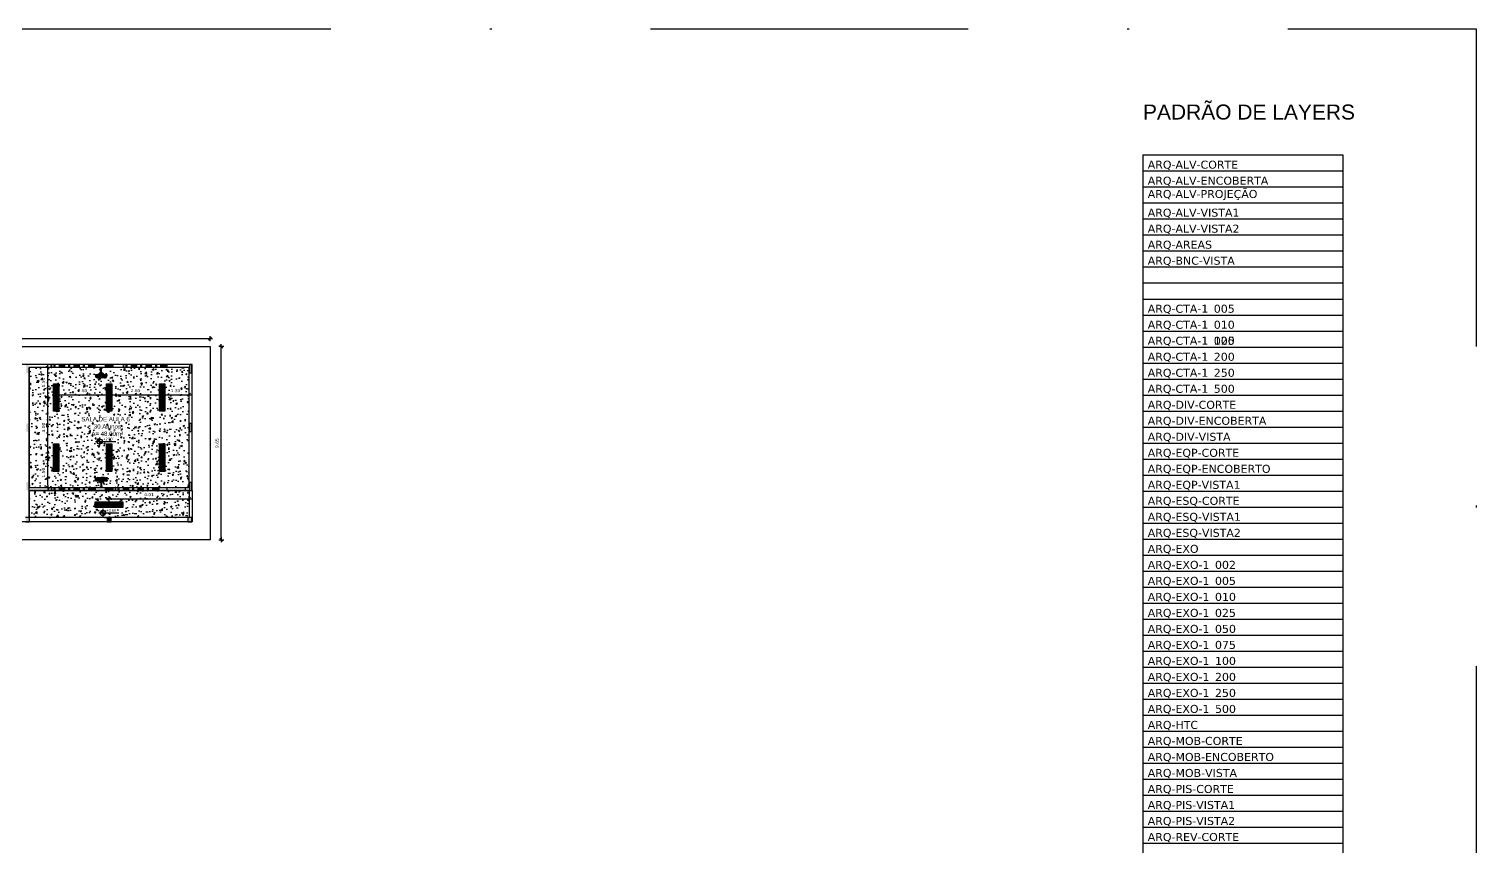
# Model space of a CAD drawing. Extents: x 38 to 175, y -50 to 32.
# Drawn here: x 102.6 to 174.9, y -8.9 to 31.9 of the extents above; entities that cross this region are included whole.
import ezdxf

# ---------------------------------------------------------------- set-up
doc = ezdxf.new("R2010")
doc.units = 0
doc.header["$LTSCALE"] = 0.025
doc.header["$MEASUREMENT"] = 0
for name, pattern in [('C5', [60, 50, -5, 0, -5]), ('CONTINU', [0]), ('DASHDOT', [25.4, 12.7, -6.35, 0, -6.35]), ('HIDDEN', [9.525, 6.35, -3.175])]:
    doc.linetypes.add(name, pattern=pattern)
doc.layers.get('0').update_dxf_attribs({"linetype": 'CONTINUOUS'})
doc.layers.get('DEFPOINTS').update_dxf_attribs({"linetype": 'CONTINUOUS'})
for name, color, linetype in [('A-COTAS', 1, 'CONTINUOUS'), ('A-FORRO', 3, 'CONTINUOUS'), ('A-PARED', 5, 'CONTINUOUS'), ('A-PAREDE', 5, 'CONTINUOUS'), ('A-PISOS-NIVEL', 1, 'CONTINUOUS'), ('A-PROJ ESQU', 1, 'DASHDOT'), ('ACES-I', 251, 'CONTINUOUS'), ('ARQ-ALV-CORTE', 5, 'CONTINUOUS'), ('ARQ-ALV-ENCOBERTA', 8, 'HIDDEN'), ('ARQ-ALV-PROJEÇÃO', 8, 'CONTINUOUS'), ('ARQ-ALV-VISTA1', 2, 'CONTINUOUS'), ('ARQ-ALV-VISTA2', 1, 'CONTINUOUS'), ('ARQ-AREAS', 7, 'CONTINUOUS'), ('ARQ-BNC-VISTA', 1, 'CONTINUOUS'), ('ARQ-CTA-1_005', 1, 'C5'), ('ARQ-CTA-1_010', 1, 'C5'), ('ARQ-CTA-1_025', 1, 'CONTINUOUS'), ('ARQ-CTA-1_100', 1, 'CONTINUOUS'), ('ARQ-CTA-1_200', 1, 'C5'), ('ARQ-CTA-1_250', 1, 'CONTINUOUS'), ('ARQ-CTA-1_500', 1, 'CONTINUOUS'), ('ARQ-DIV-CORTE', 2, 'CONTINUOUS'), ('ARQ-DIV-ENCOBERTA', 8, 'CONTINUOUS'), ('ARQ-DIV-VISTA', 1, 'CONTINUOUS'), ('ARQ-EQP-CORTE', 2, 'CONTINUOUS'), ('ARQ-EQP-ENCOBERTO', 8, 'CONTINUOUS'), ('ARQ-EQP-VISTA', 1, 'CONTINUOUS'), ('ARQ-ESQ-CORTE', 3, 'CONTINUOUS'), ('ARQ-ESQ-VISTA1', 2, 'CONTINUOUS'), ('ARQ-ESQ-VISTA2', 1, 'CONTINUOUS'), ('ARQ-EXO', 251, 'C5'), ('ARQ-EXO-1_002', 251, 'C5'), ('ARQ-EXO-1_005', 251, 'C5'), ('ARQ-EXO-1_010', 251, 'C5'), ('ARQ-EXO-1_025', 251, 'C5'), ('ARQ-EXO-1_050', 251, 'C5'), ('ARQ-EXO-1_100', 251, 'C5'), ('ARQ-EXO-1_200', 251, 'C5'), ('ARQ-EXO-1_250', 251, 'C5'), ('ARQ-EXO-1_500', 251, 'C5'), ('ARQ-HTC', 9, 'CONTINUOUS'), ('ARQ-MOB-CORTE', 2, 'CONTINUOUS'), ('ARQ-MOB-ENCOBERTO', 8, 'HIDDEN'), ('ARQ-MOB-VISTA', 1, 'CONTINU'), ('ARQ-PIS-CORTE', 2, 'CONTINUOUS'), ('ARQ-PIS-VISTA1', 1, 'CONTINUOUS'), ('ARQ-PIS-VISTA2', 2, 'CONTINUOUS'), ('ARQ-REV-CORTE', 2, 'CONTINUOUS'), ('ARQ-TXT', 2, 'CONTINUOUS'), ('ARQ-TXT-1_050', 2, 'CONTINUOUS'), ('BL-LUM-1', 1, 'CONTINUOUS'), ('BL-LUM-2', 2, 'CONTINUOUS'), ('BL-LUM-3', 3, 'CONTINUOUS'), ('EL-LUMINÁRIAS', 3, 'CONTINUOUS')]:
    doc.layers.add(name, color=color, linetype=linetype)
doc.styles.add('ESC-50-A20', font='arial.ttf', dxfattribs={"height": 0.1})
doc.styles.add('FNDE Texto Cota 0100', font='verdana.ttf', dxfattribs={"height": 0.16})
doc.dimstyles.new('FNDE 1-0100', dxfattribs={"dimscale": 2.5, "dimtxt": 0.16, "dimasz": 0.05, "dimexe": 0.15, "dimexo": 0.15, "dimgap": 0.05, "dimtad": 1, "dimzin": 4, "dimdsep": 46, "dimtxsty": 'FNDE Texto Cota 0100', "dimblk": 'tic', "dimcen": 0.15, "dimdle": 0.15, "dimse1": 1, "dimse2": 1, "dimclrd": 251, "dimclre": 251, "dimclrt": 256, "dimaunit": 1, "dimadec": 3, "dimazin": 0, "dimtfac": 1, "dimtix": 1, "dimtmove": 2, "dimatfit": 3, "dimldrblk": 'tic', "dimfxl": 0.15, "dimtvp": 1, "dimtolj": 1, "dimtzin": 0, "dimarcsym": 0})

# ---------------------------------------------------------------- blocks, each defined once
blk = doc.blocks.new('tic')
at = {"color": 251}
for p, q in [((-1, 0), (1, 0)), ((0, -1), (0, 1))]:
    blk.add_line(p, q, dxfattribs=at)
blk.add_line((-0.6, -0.6), (0.6, 0.6))
blk = doc.blocks.new('*D156')
at = {"layer": 'ARQ-CTA-1_100', "color": 251, "lineweight": -2, "transparency": 16777216}
blk.add_line((52.735, 16.465), (111.485, 16.465), dxfattribs=at)
at = {"layer": 'DEFPOINTS', "color": 0, "transparency": 16777216}
for p in [(52.61, 16.068), (111.61, 16.465), (111.61, 16.068)]:
    blk.add_point(p, dxfattribs=at)
at = {"layer": 'ARQ-CTA-1_100', "color": 251, "lineweight": -2, "transparency": 16777216, "xscale": 0.125, "yscale": 0.125, "zscale": 0.125, "rotation": 180}
blk.add_blockref('tic', (52.61, 16.465), dxfattribs=at)
at = {"layer": 'ARQ-CTA-1_100', "color": 251, "lineweight": -2, "transparency": 16777216, "xscale": 0.125, "yscale": 0.125, "zscale": 0.125}
blk.add_blockref('tic', (111.61, 16.465), dxfattribs=at)
at = {"layer": 'ARQ-CTA-1_100', "transparency": 16777216, "insert": (82.11, 16.673), "char_height": 0.16, "attachment_point": 5, "style": 'FNDE Texto Cota 0100'}
blk.add_mtext('\\A1;59.00', dxfattribs=at)
blk = doc.blocks.new('*D157')
at = {"layer": 'ARQ-CTA-1_100', "color": 251, "lineweight": -2, "transparency": 16777216}
blk.add_line((112.165, 6.543), (112.165, 15.943), dxfattribs=at)
at = {"layer": 'DEFPOINTS', "color": 0, "transparency": 16777216}
for p in [(111.61, 16.068), (112.165, 16.068), (111.61, 6.418)]:
    blk.add_point(p, dxfattribs=at)
at = {"layer": 'ARQ-CTA-1_100', "color": 251, "lineweight": -2, "transparency": 16777216, "xscale": 0.125, "yscale": 0.125, "zscale": 0.125}
for p, rotation in [((112.165, 16.068), 90), ((112.165, 6.418), 270)]:
    blk.add_blockref('tic', p, dxfattribs=dict(at, rotation=rotation))
at = {"layer": 'ARQ-CTA-1_100', "transparency": 16777216, "insert": (111.957, 11.243), "char_height": 0.16, "attachment_point": 5, "rotation": 90, "style": 'FNDE Texto Cota 0100'}
blk.add_mtext('\\A1;9.65', dxfattribs=at)
blk = doc.blocks.new('Lum-3320-sob')
at = {"layer": 'BL-LUM-1'}
for p, q in [((-0.657, 0.09), (-0.577, 0.09)), ((-0.657, 0.075), (-0.577, 0.075)), ((-0.657, 0.06), (-0.577, 0.06)), ((-0.657, 0.045), (-0.577, 0.045)), ((-0.657, 0.03), (-0.577, 0.03)), ((-0.657, 0.015), (-0.577, 0.015)), ((0.565, 0.062), (-0.565, 0.062)), ((0.565, 0.032), (-0.565, 0.032)), ((0.657, 0.09), (0.577, 0.09)), ((0.657, 0.075), (0.577, 0.075)), ((0.657, 0.06), (0.577, 0.06)), ((0.657, 0.045), (0.577, 0.045)), ((0.657, 0.03), (0.577, 0.03)), ((0.657, 0.015), (0.577, 0.015)), ((-0.657, 0), (-0.577, 0)), ((-0.657, -0.015), (-0.577, -0.015)), ((-0.657, -0.03), (-0.577, -0.03)), ((-0.657, -0.045), (-0.577, -0.045)), ((-0.657, -0.06), (-0.577, -0.06)), ((-0.657, -0.075), (-0.577, -0.075)), ((-0.657, -0.09), (-0.577, -0.09)), ((0.565, -0.032), (-0.565, -0.032)), ((0.565, -0.062), (-0.565, -0.062)), ((0.657, -0.03), (0.577, -0.03)), ((0.657, -0.045), (0.577, -0.045)), ((0.657, -0.06), (0.577, -0.06)), ((0.657, -0.075), (0.577, -0.075)), ((0.657, -0.09), (0.577, -0.09)), ((0.657, 0), (0.577, 0)), ((0.657, -0.015), (0.577, -0.015))]:
    blk.add_line(p, q, dxfattribs=at)
at = {"layer": 'BL-LUM-2'}
blk.add_line((0.565, 0), (-0.565, 0), dxfattribs=at)
for points in [[(0.67, 0.119), (0.67, -0.119), (-0.67, -0.119), (-0.67, 0.119)], [(0.565, 0.094), (0.565, -0.094), (-0.565, -0.094), (-0.565, 0.094)]]:
    blk.add_lwpolyline(points, close=True, dxfattribs=at)
at = {"layer": 'BL-LUM-3'}
blk.add_lwpolyline([(0.685, 0.134), (0.685, -0.134), (-0.685, -0.134), (-0.685, 0.134)], close=True, dxfattribs=at)
blk = doc.blocks.new('A$C4CB241E8')
at = {"layer": 'ACES-I'}
for p, q in [((0, 0.166), (0, 0.074)), ((0, 0.166), (0.137, 0.166)), ((0, 0.145), (0.137, 0.145)), ((0, 0.089), (0.055, 0.089)), ((0.008, 0.067), (0.046, 0.067)), ((0.046, 0.067), (0.137, 0.067)), ((0.055, 0.089), (0.137, 0.089)), ((0.102, 0.007), (0.083, 0.007)), ((0.102, 0), (0.083, 0)), ((0.102, 0.007), (0.174, 0.007)), ((0.102, 0), (0.283, 0)), ((0.137, 0.166), (0.142, 0.17)), ((0.137, 0.131), (0.137, 0.145)), ((0.137, 0.089), (0.137, 0.131)), ((0.142, 0.17), (0.198, 0.212)), ((0.144, 0.145), (0.424, 0.145)), ((0.144, 0.132), (0.144, 0.145)), ((0.144, 0.089), (0.144, 0.132)), ((0.144, 0.089), (0.424, 0.089)), ((0.144, 0.067), (0.279, 0.067)), ((0.198, 0.203), (0.148, 0.166)), ((0.148, 0.166), (0.42, 0.166)), ((0.198, 0.203), (0.198, 0.166)), ((0.198, 0.189), (0.368, 0.189)), ((0.198, 0.182), (0.273, 0.182)), ((0.203, 0.007), (0.279, 0.007)), ((0.215, 0.027), (0.258, 0.027)), ((0.224, 0.5), (0.344, 0.5)), ((0.224, 0.49), (0.224, 0.5)), ((0.226, 0.24), (0.339, 0.24)), ((0.234, 0.48), (0.334, 0.48)), ((0.234, 0.47), (0.234, 0.48)), ((0.244, 0.46), (0.324, 0.46)), ((0.268, 0.043), (0.268, 0.067)), ((0.269, 0.252), (0.269, 0.46)), ((0.276, 0.118), (0.276, 0.099)), ((0.277, 0.257), (0.277, 0.253)), ((0.277, 0.253), (0.281, 0.243)), ((0.287, 0.258), (0.279, 0.258)), ((0.279, 0.067), (0.279, 0.009)), ((0.279, 0.067), (0.286, 0.067)), ((0.279, 0.009), (0.279, 0.007)), ((0.283, 0.089), (0.283, 0.067)), ((0.463, 0), (0.283, 0)), ((0.288, 0.253), (0.284, 0.243)), ((0.286, 0.067), (0.286, 0.009)), ((0.286, 0.067), (0.422, 0.067)), ((0.286, 0.009), (0.286, 0.007)), ((0.286, 0.007), (0.362, 0.007)), ((0.288, 0.253), (0.288, 0.257)), ((0.29, 0.118), (0.29, 0.099)), ((0.293, 0.182), (0.368, 0.182)), ((0.299, 0.252), (0.299, 0.46)), ((0.307, 0.027), (0.373, 0.027)), ((0.334, 0.47), (0.334, 0.48)), ((0.344, 0.49), (0.344, 0.5)), ((0.424, 0.172), (0.368, 0.213)), ((0.368, 0.205), (0.368, 0.166)), ((0.368, 0.205), (0.42, 0.166)), ((0.463, 0.007), (0.392, 0.007)), ((0.431, 0.166), (0.424, 0.172)), ((0.424, 0.145), (0.424, 0.089)), ((0.429, 0.067), (0.526, 0.067)), ((0.431, 0.166), (0.565, 0.166)), ((0.431, 0.145), (0.565, 0.145)), ((0.431, 0.13), (0.431, 0.145)), ((0.431, 0.089), (0.431, 0.13)), ((0.431, 0.089), (0.519, 0.089)), ((0.463, 0.007), (0.482, 0.007)), ((0.463, 0), (0.482, 0)), ((0.519, 0.089), (0.565, 0.089)), ((0.526, 0.067), (0.557, 0.067)), ((0.565, 0.166), (0.565, 0.074))]:
    blk.add_line(p, q, dxfattribs=at)
for points in [[(0.246, 0.099), (0.246, 0.089)], [(0.323, 0.089), (0.323, 0.099), (0.246, 0.099)], [(0.246, 0.08), (0.246, 0.08)]]:
    blk.add_lwpolyline(points, dxfattribs=at)
blk.add_lwpolyline([(0.273, 0.184), (0.273, 0.175), (0.293, 0.175), (0.293, 0.184)], close=True, dxfattribs=at)
for centre, radius, start, end in [((0.083, 0.084), 0.0836, 187.02412, 270.14025), ((0.083, 0.084), 0.0766, 192.46171, 270.14025), ((0.158, 0.164), 0.148, 220.88472, 270.73174), ((0.161, -0.014), 0.147, 99.44742, 135.89868), ((0.204, 0.067), 0.0671, 179.71659, 229.3446), ((0.161, -0.014), 0.147, 87.35508, 96.66887), ((0.204, 0.067), 0.06, 179.6832, 237.01378), ((0.204, 0.067), 0.0671, 229.3446, 243.45751), ((0.168, 0.133), 0, 90, 303.57392), ((0.165, 0.08), 0.0536, 23.55921, 86.61296), ((0.158, 0.164), 0.148, 274.99968, 292.34127), ((0.204, 0.067), 0.06, 237.01378, 269.65165), ((0.226, 0.212), 0.0283, 90, 180), ((0.226, 0.147), 0.0283, 182.97293, 248.62487), ((0.214, 0.101), 2.511308197128957e-15, 227.11842, 0), ((0.276, 0.127), 0.0676, 202.59925, 214.7226), ((0.158, 0.164), 0.148, 292.34127, 305.83049), ((0.283, 0.252), 0.148, 243.14166, 267.26204), ((0.283, 1.064), 0.946, 265.94639, 274.05361), ((0.283, 0.105), 0.148, 92.05933, 114.71907), ((0.234, 0.49), 0.01, 180, 270), ((0.244, 0.47), 0.01, 180, 270), ((0.345, 0.107), 0.118, 199.85984, 236.35152), ((0.242, 0.245), 0.00548, 36.90608, 175.17714), ((0.44, -0.107), 0.228, 134.83756, 138.99117), ((0.279, 0.257), 0.00141, 90, 180), ((0.283, 0.251), 0.00548, 13.98386, 166.01614), ((0.283, 0.244), 0.00141, 202.31344, 337.68656), ((0.44, -0.107), 0.228, 130.12684, 132.38716), ((0.221, 0.107), 0.118, 303.64848, 317.16162), ((0.287, 0.257), 0.00141, 0, 90), ((0.283, 0.105), 0.148, 65.28093, 87.94067), ((0.283, 0.252), 0.148, 272.73796, 296.85834), ((0.221, 0.107), 0.118, 317.16162, 340.14016), ((0.323, 0.245), 0.00548, 4.82286, 143.09392), ((0.415, -0.018), 0.148, 92.26852, 128.56782), ((0.324, 0.47), 0.01, 270, 0), ((0.334, 0.49), 0.01, 270, 0), ((0.339, 0.212), 0.0283, 3.73195, 90), ((0.297, 0.02), 0.0676, 22.59925, 43.7437), ((0.339, 0.147), 0.0283, 291.37513, 357.02707), ((0.409, 0.067), 0.0536, 203.55921, 228.09902), ((0.362, 0.067), 0.06, 270.34835, 301.63581), ((0.409, 0.067), 0.0536, 228.09902, 252.8541), ((0.362, 0.067), 0.0671, 296.54249, 307.53089), ((0.362, 0.067), 0.06, 301.63581, 0.3168), ((0.413, 0.161), 0.147, 266.08893, 320.64579), ((0.362, 0.067), 0.0671, 307.53089, 0.28341), ((0.415, -0.018), 0.148, 86.60099, 92.26852), ((0.415, -0.018), 0.148, 45.71775, 83.83696), ((0.482, 0.084), 0.0836, 269.85975, 352.97588), ((0.482, 0.084), 0.0766, 269.85975, 347.53829)]:
    blk.add_arc(centre, radius, start, end, dxfattribs=at)
blk = doc.blocks.new('*D167')
at = {"layer": 'ARQ-CTA-1_100', "color": 251, "lineweight": -2, "transparency": 16777216}
blk.add_line((104.035, 13.662), (106.435, 13.662), dxfattribs=at)
at = {"layer": 'DEFPOINTS', "color": 0, "transparency": 16777216}
for p in [(103.91, 14.218), (106.56, 14.218), (106.56, 13.662)]:
    blk.add_point(p, dxfattribs=at)
at = {"layer": 'ARQ-CTA-1_100', "color": 251, "lineweight": -2, "transparency": 16777216, "xscale": 0.125, "yscale": 0.125, "zscale": 0.125, "rotation": 180}
blk.add_blockref('tic', (103.91, 13.662), dxfattribs=at)
at = {"layer": 'ARQ-CTA-1_100', "color": 251, "lineweight": -2, "transparency": 16777216, "xscale": 0.125, "yscale": 0.125, "zscale": 0.125}
blk.add_blockref('tic', (106.56, 13.662), dxfattribs=at)
at = {"layer": 'ARQ-CTA-1_100', "transparency": 16777216, "insert": (105.235, 13.87), "char_height": 0.16, "attachment_point": 5, "style": 'FNDE Texto Cota 0100'}
blk.add_mtext('\\A1;2.65', dxfattribs=at)
blk = doc.blocks.new('*D168')
at = {"layer": 'ARQ-CTA-1_100', "color": 251, "lineweight": -2, "transparency": 16777216}
blk.add_line((106.685, 13.662), (109.085, 13.662), dxfattribs=at)
at = {"layer": 'DEFPOINTS', "color": 0, "transparency": 16777216}
for p in [(106.56, 14.218), (109.21, 14.218), (109.21, 13.662)]:
    blk.add_point(p, dxfattribs=at)
at = {"layer": 'ARQ-CTA-1_100', "color": 251, "lineweight": -2, "transparency": 16777216, "xscale": 0.125, "yscale": 0.125, "zscale": 0.125, "rotation": 180}
blk.add_blockref('tic', (106.56, 13.662), dxfattribs=at)
at = {"layer": 'ARQ-CTA-1_100', "color": 251, "lineweight": -2, "transparency": 16777216, "xscale": 0.125, "yscale": 0.125, "zscale": 0.125}
blk.add_blockref('tic', (109.21, 13.662), dxfattribs=at)
at = {"layer": 'ARQ-CTA-1_100', "transparency": 16777216, "insert": (107.885, 13.87), "char_height": 0.16, "attachment_point": 5, "style": 'FNDE Texto Cota 0100'}
blk.add_mtext('\\A1;2.65', dxfattribs=at)
blk = doc.blocks.new('*D169')
at = {"layer": 'ARQ-CTA-1_100', "color": 251, "lineweight": -2, "transparency": 16777216}
blk.add_line((109.335, 13.662), (110.435, 13.662), dxfattribs=at)
at = {"layer": 'DEFPOINTS', "color": 0, "transparency": 16777216}
for p in [(110.56, 15.018), (109.21, 14.218), (110.56, 13.662)]:
    blk.add_point(p, dxfattribs=at)
at = {"layer": 'ARQ-CTA-1_100', "color": 251, "lineweight": -2, "transparency": 16777216, "xscale": 0.125, "yscale": 0.125, "zscale": 0.125, "rotation": 180}
blk.add_blockref('tic', (109.21, 13.662), dxfattribs=at)
at = {"layer": 'ARQ-CTA-1_100', "color": 251, "lineweight": -2, "transparency": 16777216, "xscale": 0.125, "yscale": 0.125, "zscale": 0.125}
blk.add_blockref('tic', (110.56, 13.662), dxfattribs=at)
at = {"layer": 'ARQ-CTA-1_100', "transparency": 16777216, "insert": (109.885, 13.87), "char_height": 0.16, "attachment_point": 5, "style": 'FNDE Texto Cota 0100'}
blk.add_mtext('\\A1;1.35', dxfattribs=at)
blk = doc.blocks.new('*D170')
at = {"layer": 'ARQ-CTA-1_100', "color": 251, "lineweight": -2, "transparency": 16777216}
blk.add_line((103.49, 9.143), (103.49, 10.393), dxfattribs=at)
at = {"layer": 'DEFPOINTS', "color": 0, "transparency": 16777216}
for p in [(103.49, 10.518), (103.776, 10.518), (102.56, 9.018)]:
    blk.add_point(p, dxfattribs=at)
at = {"layer": 'ARQ-CTA-1_100', "color": 251, "lineweight": -2, "transparency": 16777216, "xscale": 0.125, "yscale": 0.125, "zscale": 0.125}
for p, rotation in [((103.49, 10.518), 90), ((103.49, 9.018), 270)]:
    blk.add_blockref('tic', p, dxfattribs=dict(at, rotation=rotation))
at = {"layer": 'ARQ-CTA-1_100', "transparency": 16777216, "insert": (103.282, 9.768), "char_height": 0.16, "attachment_point": 5, "rotation": 90, "style": 'FNDE Texto Cota 0100'}
blk.add_mtext('\\A1;1.50', dxfattribs=at)
blk = doc.blocks.new('*D171')
at = {"layer": 'ARQ-CTA-1_100', "color": 251, "lineweight": -2, "transparency": 16777216}
blk.add_line((103.49, 10.643), (103.49, 13.393), dxfattribs=at)
at = {"layer": 'DEFPOINTS', "color": 0, "transparency": 16777216}
for p in [(103.49, 13.518), (103.776, 13.518), (103.776, 10.518)]:
    blk.add_point(p, dxfattribs=at)
at = {"layer": 'ARQ-CTA-1_100', "color": 251, "lineweight": -2, "transparency": 16777216, "xscale": 0.125, "yscale": 0.125, "zscale": 0.125}
for p, rotation in [((103.49, 13.518), 90), ((103.49, 10.518), 270)]:
    blk.add_blockref('tic', p, dxfattribs=dict(at, rotation=rotation))
at = {"layer": 'ARQ-CTA-1_100', "transparency": 16777216, "insert": (103.282, 12.018), "char_height": 0.16, "attachment_point": 5, "rotation": 90, "style": 'FNDE Texto Cota 0100'}
blk.add_mtext('\\A1;3.00', dxfattribs=at)
blk = doc.blocks.new('*D172')
at = {"layer": 'ARQ-CTA-1_100', "color": 251, "lineweight": -2, "transparency": 16777216}
blk.add_line((103.49, 13.643), (103.49, 14.893), dxfattribs=at)
at = {"layer": 'DEFPOINTS', "color": 0, "transparency": 16777216}
for p in [(103.49, 15.018), (103.776, 15.018), (103.776, 13.518)]:
    blk.add_point(p, dxfattribs=at)
at = {"layer": 'ARQ-CTA-1_100', "color": 251, "lineweight": -2, "transparency": 16777216, "xscale": 0.125, "yscale": 0.125, "zscale": 0.125}
for p, rotation in [((103.49, 15.018), 90), ((103.49, 13.518), 270)]:
    blk.add_blockref('tic', p, dxfattribs=dict(at, rotation=rotation))
at = {"layer": 'ARQ-CTA-1_100', "transparency": 16777216, "insert": (103.282, 14.268), "char_height": 0.16, "attachment_point": 5, "rotation": 90, "style": 'FNDE Texto Cota 0100'}
blk.add_mtext('\\A1;1.50', dxfattribs=at)
blk = doc.blocks.new('*D173')
at = {"layer": 'ARQ-CTA-1_100', "color": 251, "lineweight": -2, "transparency": 16777216}
blk.add_line((106.678, 8.464), (110.435, 8.464), dxfattribs=at)
at = {"layer": 'DEFPOINTS', "color": 0, "transparency": 16777216}
for p in [(106.553, 8.302), (110.56, 8.464), (110.56, 8.302)]:
    blk.add_point(p, dxfattribs=at)
at = {"layer": 'ARQ-CTA-1_100', "color": 251, "lineweight": -2, "transparency": 16777216, "xscale": 0.125, "yscale": 0.125, "zscale": 0.125, "rotation": 180}
blk.add_blockref('tic', (106.553, 8.464), dxfattribs=at)
at = {"layer": 'ARQ-CTA-1_100', "color": 251, "lineweight": -2, "transparency": 16777216, "xscale": 0.125, "yscale": 0.125, "zscale": 0.125}
blk.add_blockref('tic', (110.56, 8.464), dxfattribs=at)
at = {"layer": 'ARQ-CTA-1_100', "transparency": 16777216, "insert": (108.557, 8.672), "char_height": 0.16, "attachment_point": 5, "style": 'FNDE Texto Cota 0100'}
blk.add_mtext('\\A1;4.01', dxfattribs=at)

msp = doc.modelspace()

# ---------------------------------------------------------------- hatches: boundary and pattern name
at = {"layer": 'A-COTAS'}
h = msp.add_hatch(color=253, dxfattribs=at)
h.dxf.hatch_style = 1
h.paths.add_polyline_path([(102.545, 15.153), (102.425, 15.153), (102.425, 14.753), (102.545, 14.753)])
h.paths.add_polyline_path([(102.545, 12.218), (102.425, 12.218), (102.425, 11.818), (102.545, 11.818)])
h.paths.add_polyline_path([(102.545, 9.283), (102.425, 9.283), (102.425, 8.883), (102.545, 8.883)])
h.paths.add_polyline_path([(102.585, 7.518), (102.385, 7.518), (102.385, 7.318), (102.585, 7.318)])
h = msp.add_hatch(color=253, dxfattribs=at)
h.dxf.hatch_style = 1
h.paths.add_polyline_path([(106.355, 15.153), (106.355, 15.033), (106.755, 15.033), (106.755, 15.153)])
h = msp.add_hatch(color=253, dxfattribs=at)
h.dxf.hatch_style = 1
h.paths.add_polyline_path([(110.695, 15.153), (110.575, 15.153), (110.575, 14.753), (110.695, 14.753)])
h.paths.add_polyline_path([(110.695, 12.218), (110.575, 12.218), (110.575, 11.818), (110.695, 11.818)])
h.paths.add_polyline_path([(110.695, 9.283), (110.575, 9.283), (110.575, 8.883), (110.695, 8.883)])
h.paths.add_polyline_path([(110.695, 7.518), (110.495, 7.518), (110.495, 7.318), (110.695, 7.318)])
h = msp.add_hatch(color=253, dxfattribs=at)
h.dxf.hatch_style = 1
h.paths.add_polyline_path([(106.355, 9.003), (106.355, 8.883), (106.755, 8.883), (106.755, 9.003)])
h = msp.add_hatch(color=253, dxfattribs=at)
h.dxf.hatch_style = 1
h.paths.add_polyline_path([(106.658, 7.518), (106.458, 7.518), (106.458, 7.318), (106.658, 7.318)])
at = {"layer": 'ARQ-ALV-PROJEÇÃO', "linetype": 'Continuous'}
h = msp.add_hatch(color=251, dxfattribs=at)
h.paths.add_polyline_path([(106.083, 11.325), (106.083, 11.459, 0.414214), (105.949, 11.325)])
h.paths.add_polyline_path([(106.083, 11.325), (106.083, 11.19, 0.414214), (106.218, 11.325)])
h = msp.add_hatch(color=251, dxfattribs=at)
h.paths.add_polyline_path([(106.247, 7.754), (106.247, 7.888, 0.414214), (106.113, 7.754)])
h.paths.add_polyline_path([(106.247, 7.754), (106.247, 7.62, 0.414214), (106.381, 7.754)])
at = {"layer": 'ARQ-HTC'}
h = msp.add_hatch(dxfattribs=at)
h.set_pattern_fill('AR-CONC', color=256, scale=0.1, style=2)
h.set_pattern_definition([(50, (0, 0), (0.7172602, -0.062752), [0.075, -0.825]), (355, (0, 0), (-0.1387513, 0.752192), [0.06, -0.66]), (100.45144, (0.0598, -0.0052), (0.578509, 0.68944), [0.06374, -0.701142]), (46.1842, (0, 0.2), (1.067241, -0.165519), [0.1125, -1.2375]), (96.6356, (0.0889, 0.1862), (0.934662, 0.974119), [0.09561, -1.051714]), (351.1842, (0, 0.2), (0.934662, 0.974119), [0.09, -0.99]), (21, (0.1, 0.15), (0.596907, -0.402619), [0.075, -0.825]), (326, (0.1, 0.15), (0.2433153, 0.72515), [0.06, -0.66]), (71.45144, (0.14974, 0.11645), (0.8402224, 0.322531), [0.06374, -0.701142]), (37.5, (0, 0), (0.01215986, 0.33289385), [0, -0.652, 0, -0.67, 0, -0.6625]), (7.5, (0, 0), (0.2630695, 0.3944117), [0, -0.382, 0, -0.637, 0, -0.2525]), (327.5, (-0.223, 0), (0.53382244, -0.0225549), [0, -0.25, 0, -0.78, 0, -1.035]), (317.5, (-0.323, 0), (0.5831862, 0.100105), [0, -0.325, 0, -0.518, 0, -0.735])])
h.paths.add_polyline_path([(102.56, 9.018), (110.56, 9.018), (110.56, 15.018), (102.56, 15.018)])
h.paths.add_polyline_path([(102.56, 7.518), (110.56, 7.518), (110.56, 8.868), (102.56, 8.868)])

# ---------------------------------------------------------------- linework, layer by layer
at = {"color": 251}
for p, q in [((158.223, 25.646), (168.223, 25.646)), ((158.223, 25.646), (158.223, -46.354)), ((168.223, 25.646), (168.223, -46.387)), ((158.223, 24.846), (168.223, 24.846)), ((158.223, 24.046), (168.223, 24.046)), ((158.223, 23.246), (168.223, 23.246)), ((158.223, 22.446), (168.223, 22.446)), ((158.223, 21.646), (168.223, 21.646)), ((158.223, 20.846), (168.223, 20.846)), ((158.223, 20.046), (168.223, 20.046)), ((158.223, 19.246), (168.223, 19.246)), ((158.223, 18.446), (168.223, 18.446)), ((158.223, 17.646), (168.223, 17.646)), ((158.223, 16.846), (168.223, 16.846)), ((158.223, 16.046), (168.223, 16.046)), ((158.223, 15.246), (168.223, 15.246)), ((158.223, 14.446), (168.223, 14.446)), ((158.223, 13.646), (168.223, 13.646)), ((158.223, 12.846), (168.223, 12.846)), ((158.223, 12.046), (168.223, 12.046)), ((158.223, 11.246), (168.223, 11.246)), ((158.223, 10.446), (168.223, 10.446)), ((158.223, 9.646), (168.223, 9.646)), ((158.223, 8.846), (168.223, 8.846)), ((158.223, 8.046), (168.223, 8.046)), ((158.223, 7.246), (168.223, 7.246)), ((158.223, 6.446), (168.223, 6.446)), ((158.223, 5.646), (168.223, 5.646)), ((158.223, 4.846), (168.223, 4.846)), ((158.223, 4.046), (168.223, 4.046)), ((158.223, 3.246), (168.223, 3.246)), ((158.223, 2.446), (168.223, 2.446)), ((158.223, 1.646), (168.223, 1.646)), ((158.223, 0.846), (168.223, 0.846)), ((158.223, 0.046), (168.223, 0.046)), ((158.223, -0.754), (168.223, -0.754)), ((158.223, -1.554), (168.223, -1.554)), ((158.223, -2.354), (168.223, -2.354)), ((158.223, -3.154), (168.223, -3.154)), ((158.223, -3.954), (168.223, -3.954)), ((158.223, -4.754), (168.223, -4.754)), ((158.223, -5.554), (168.223, -5.554)), ((158.223, -6.354), (168.223, -6.354)), ((158.223, -7.154), (168.223, -7.154)), ((158.223, -7.954), (168.223, -7.954)), ((158.223, -8.754), (168.223, -8.754))]:
    msp.add_line(p, q, dxfattribs=at)
at = {"linetype": 'DASHDOT', "ltscale": 50}
msp.add_lwpolyline([(38.075, 31.942), (174.884, 31.942), (174.884, -49.727), (38.075, -49.727)], close=True, dxfattribs=at)
at = {"layer": 'A-FORRO'}
for p, q in [((102.56, 8.868), (102.56, 15.018)), ((102.56, 9.018), (102.56, 15.018)), ((110.56, 15.018), (102.56, 15.018)), ((110.56, 9.018), (110.56, 15.018)), ((110.56, 9.018), (110.56, 15.018)), ((110.71, 8.868), (110.71, 15.168)), ((102.56, 9.018), (110.56, 9.018)), ((102.56, 8.868), (102.56, 7.518)), ((102.56, 7.518), (102.56, 8.868)), ((110.56, 8.868), (102.56, 8.868)), ((110.56, 8.868), (110.56, 7.518)), ((110.71, 8.868), (110.71, 7.318)), ((110.71, 7.318), (86.11, 7.318))]:
    msp.add_line(p, q, dxfattribs=at)
msp.add_lwpolyline([(110.71, 15.168), (86.11, 15.168)], dxfattribs=at)
for points in [[(102.56, 9.018), (110.56, 9.018), (110.56, 15.018), (102.56, 15.018)], [(110.56, 7.518), (102.56, 7.518), (102.56, 8.868), (110.56, 8.868)]]:
    msp.add_lwpolyline(points, close=True, dxfattribs=at)
at = {"layer": 'A-PARED'}
for p, q in [((110.695, 15.153), (110.575, 15.153)), ((110.575, 15.153), (110.575, 14.753)), ((110.575, 14.753), (110.695, 14.753)), ((110.695, 14.753), (110.695, 15.153)), ((110.695, 12.218), (110.575, 12.218)), ((110.575, 12.218), (110.575, 11.818)), ((110.575, 11.818), (110.695, 11.818)), ((110.695, 11.818), (110.695, 12.218)), ((110.695, 9.283), (110.575, 9.283)), ((110.575, 9.283), (110.575, 8.883)), ((110.575, 8.883), (110.695, 8.883)), ((110.695, 8.883), (110.695, 9.283)), ((102.585, 7.518), (102.385, 7.518)), ((102.385, 7.318), (102.585, 7.318)), ((102.585, 7.318), (102.585, 7.518)), ((110.695, 7.518), (110.495, 7.518)), ((110.495, 7.518), (110.495, 7.318)), ((110.495, 7.318), (110.695, 7.318)), ((110.695, 7.318), (110.695, 7.518))]:
    msp.add_line(p, q, dxfattribs=at)
for points in [[(106.355, 15.153), (106.355, 15.033), (106.755, 15.033), (106.755, 15.153)], [(106.355, 9.003), (106.355, 8.883), (106.755, 8.883), (106.755, 9.003)]]:
    msp.add_lwpolyline(points, close=True, dxfattribs=at)
at = {"layer": 'A-PAREDE'}
for p, q in [((103.66, 15.018), (103.66, 15.168)), ((109.46, 15.018), (109.46, 15.168)), ((103.66, 9.018), (103.66, 8.868)), ((105.86, 9.018), (105.86, 8.868)), ((106.86, 9.018), (106.86, 8.868))]:
    msp.add_line(p, q, dxfattribs=at)
msp.add_lwpolyline([(106.658, 7.518), (106.458, 7.518), (106.458, 7.318), (106.658, 7.318)], close=True, dxfattribs=at)
at = {"layer": 'A-PISOS-NIVEL', "color": 2}
msp.add_lwpolyline([(52.61, 16.068), (111.61, 16.068), (111.61, 6.418), (52.61, 6.418)], close=True, dxfattribs=at)
at = {"layer": 'A-PROJ ESQU'}
for p, q in [((105.83, 15.103), (103.69, 15.103)), ((105.83, 15.083), (103.69, 15.083)), ((109.43, 15.103), (107.29, 15.103)), ((109.43, 15.083), (107.29, 15.083)), ((105.83, 8.953), (103.69, 8.953)), ((105.83, 8.933), (103.69, 8.933)), ((109.03, 8.953), (106.89, 8.953)), ((109.03, 8.933), (106.89, 8.933)), ((109.46, 8.868), (109.46, 9.018)), ((110.36, 9.018), (110.36, 8.868))]:
    msp.add_line(p, q, dxfattribs=at)
for points in [[(103.69, 15.168), (103.66, 15.168), (103.66, 15.018), (103.69, 15.018)], [(105.86, 15.168), (105.83, 15.168), (105.83, 15.018), (105.86, 15.018)], [(107.29, 15.168), (107.26, 15.168), (107.26, 15.018), (107.29, 15.018)], [(109.46, 15.168), (109.43, 15.168), (109.43, 15.018), (109.46, 15.018)], [(103.69, 9.018), (103.66, 9.018), (103.66, 8.868), (103.69, 8.868)], [(105.86, 9.018), (105.83, 9.018), (105.83, 8.868), (105.86, 8.868)], [(106.89, 9.018), (106.86, 9.018), (106.86, 8.868), (106.89, 8.868)], [(109.06, 9.018), (109.03, 9.018), (109.03, 8.868), (109.06, 8.868)]]:
    msp.add_lwpolyline(points, close=True, dxfattribs=at)
at = {"layer": 'ARQ-ALV-PROJEÇÃO', "color": 251, "linetype": 'Continuous'}
for p, q in [((105.882, 11.325), (106.218, 11.325)), ((106.083, 11.526), (106.083, 11.123)), ((106.218, 11.325), (106.89, 11.325)), ((106.045, 7.754), (106.381, 7.754)), ((106.247, 7.956), (106.247, 7.552)), ((106.381, 7.754), (107.053, 7.754))]:
    msp.add_line(p, q, dxfattribs=at)
for centre in [(106.083, 11.325), (106.247, 7.754)]:
    msp.add_circle(centre, 0.134, dxfattribs=at)

# ---------------------------------------------------------------- block references
at = {"layer": 'A-COTAS', "linetype": 'Continuous'}
msp.add_blockref('A$C4CB241E8', (105.873, 14.514), dxfattribs=at)
at = {"layer": 'A-COTAS', "linetype": 'Continuous', "xscale": -1, "rotation": 180}
msp.add_blockref('A$C4CB241E8', (105.873, 9.523), dxfattribs=at)
at = {"layer": 'EL-LUMINÁRIAS', "rotation": 90}
for p in [(103.91, 13.518), (106.56, 13.518), (109.21, 13.518), (103.91, 10.518), (106.56, 10.518), (109.21, 10.518)]:
    msp.add_blockref('Lum-3320-sob', p, dxfattribs=at)
at = {"layer": 'EL-LUMINÁRIAS'}
msp.add_blockref('Lum-3320-sob', (106.553, 8.168), dxfattribs=at)

# ---------------------------------------------------------------- texts
at = {"layer": 'ARQ-ALV-CORTE', "insert": (158.473, 25.36), "char_height": 0.4, "attachment_point": 1}
msp.add_mtext_dynamic_manual_height_columns('{\\fVerdana|b0|i0|c0|p34;ARQ-ALV-CORTE}', width=14.41568, gutter_width=12.5, heights=[0], dxfattribs=at)
at = {"layer": 'ARQ-ALV-ENCOBERTA', "insert": (158.473, 24.56), "char_height": 0.4, "attachment_point": 1}
msp.add_mtext_dynamic_manual_height_columns('{\\fVerdana|b0|i0|c0|p34;ARQ-ALV-ENCOBERTA}', width=14.41568, gutter_width=12.5, heights=[0], dxfattribs=at)
at = {"layer": 'ARQ-ALV-PROJEÇÃO', "insert": (158.473, 23.895), "char_height": 0.4, "attachment_point": 1}
msp.add_mtext_dynamic_manual_height_columns('{\\fVerdana|b0|i0|c0|p34;ARQ-ALV-PROJEÇÃO}', width=14.41568, gutter_width=12.5, heights=[0], dxfattribs=at)
at = {"layer": 'ARQ-ALV-PROJEÇÃO', "color": 251, "linetype": 'Continuous', "style": 'ESC-50-A20'}
for p in [(106.28, 11.384), (106.443, 7.814)]:
    msp.add_attdef('+2.80', p, 'NA', height=0.128, dxfattribs=at)
at = {"layer": 'ARQ-ALV-VISTA1', "insert": (158.473, 22.96), "char_height": 0.4, "attachment_point": 1}
msp.add_mtext_dynamic_manual_height_columns('{\\fVerdana|b0|i0|c0|p34;ARQ-ALV-VISTA1}', width=14.41568, gutter_width=12.5, heights=[0], dxfattribs=at)
at = {"layer": 'ARQ-ALV-VISTA2', "insert": (158.473, 22.16), "char_height": 0.4, "attachment_point": 1}
msp.add_mtext_dynamic_manual_height_columns('{\\fVerdana|b0|i0|c0|p34;ARQ-ALV-VISTA2}', width=14.41568, gutter_width=12.5, heights=[0], dxfattribs=at)
at = {"layer": 'ARQ-AREAS', "insert": (158.473, 21.36), "char_height": 0.4, "attachment_point": 1}
msp.add_mtext_dynamic_manual_height_columns('{\\fVerdana|b0|i0|c0|p34;ARQ-AREAS}', width=14.41568, gutter_width=12.5, heights=[0], dxfattribs=at)
at = {"layer": 'ARQ-BNC-VISTA', "insert": (158.473, 20.56), "char_height": 0.4, "attachment_point": 1}
msp.add_mtext_dynamic_manual_height_columns('{\\fVerdana|b0|i0|c0|p34;ARQ-BNC-VISTA}', width=14.41568, gutter_width=12.5, heights=[0], dxfattribs=at)
at = {"layer": 'ARQ-CTA-1_005', "insert": (158.473, 18.16), "char_height": 0.4, "attachment_point": 1}
msp.add_mtext_dynamic_manual_height_columns('{\\fVerdana|b0|i0|c0|p34;ARQ-CTA-1_005}', width=14.41568, gutter_width=12.5, heights=[0], dxfattribs=at)
at = {"layer": 'ARQ-CTA-1_010', "insert": (158.473, 17.36), "char_height": 0.4, "attachment_point": 1}
msp.add_mtext_dynamic_manual_height_columns('{\\fVerdana|b0|i0|c0|p34;ARQ-CTA-1_010}', width=14.41568, gutter_width=12.5, heights=[0], dxfattribs=at)
at = {"layer": 'ARQ-CTA-1_025', "insert": (158.473, 16.56), "char_height": 0.4, "attachment_point": 1}
msp.add_mtext_dynamic_manual_height_columns('{\\fVerdana|b0|i0|c0|p34;ARQ-CTA-1_025}', width=14.41568, gutter_width=12.5, heights=[0], dxfattribs=at)
at = {"layer": 'ARQ-CTA-1_100', "insert": (158.473, 16.56), "char_height": 0.4, "attachment_point": 1}
msp.add_mtext_dynamic_manual_height_columns('{\\fVerdana|b0|i0|c0|p34;ARQ-CTA-1_100}', width=14.41568, gutter_width=12.5, heights=[0], dxfattribs=at)
at = {"layer": 'ARQ-CTA-1_200', "insert": (158.473, 15.76), "char_height": 0.4, "attachment_point": 1}
msp.add_mtext_dynamic_manual_height_columns('{\\fVerdana|b0|i0|c0|p34;ARQ-CTA-1_200}', width=14.41568, gutter_width=12.5, heights=[0], dxfattribs=at)
at = {"layer": 'ARQ-CTA-1_250', "insert": (158.473, 14.96), "char_height": 0.4, "attachment_point": 1}
msp.add_mtext_dynamic_manual_height_columns('{\\fVerdana|b0|i0|c0|p34;ARQ-CTA-1_250}', width=14.41568, gutter_width=12.5, heights=[0], dxfattribs=at)
at = {"layer": 'ARQ-CTA-1_500', "insert": (158.473, 14.16), "char_height": 0.4, "attachment_point": 1}
msp.add_mtext_dynamic_manual_height_columns('{\\fVerdana|b0|i0|c0|p34;ARQ-CTA-1_500}', width=14.41568, gutter_width=12.5, heights=[0], dxfattribs=at)
at = {"layer": 'ARQ-DIV-CORTE', "insert": (158.473, 13.36), "char_height": 0.4, "attachment_point": 1}
msp.add_mtext_dynamic_manual_height_columns('{\\fVerdana|b0|i0|c0|p34;ARQ-DIV-CORTE}', width=14.41568, gutter_width=12.5, heights=[0], dxfattribs=at)
at = {"layer": 'ARQ-DIV-ENCOBERTA', "insert": (158.473, 12.56), "char_height": 0.4, "attachment_point": 1}
msp.add_mtext_dynamic_manual_height_columns('{\\fVerdana|b0|i0|c0|p34;ARQ-DIV-ENCOBERTA}', width=14.41568, gutter_width=12.5, heights=[0], dxfattribs=at)
at = {"layer": 'ARQ-DIV-VISTA', "insert": (158.473, 11.76), "char_height": 0.4, "attachment_point": 1}
msp.add_mtext_dynamic_manual_height_columns('{\\fVerdana|b0|i0|c0|p34;ARQ-DIV-VISTA}', width=14.41568, gutter_width=12.5, heights=[0], dxfattribs=at)
at = {"layer": 'ARQ-EQP-CORTE', "insert": (158.473, 10.96), "char_height": 0.4, "attachment_point": 1}
msp.add_mtext_dynamic_manual_height_columns('{\\fVerdana|b0|i0|c0|p34;ARQ-EQP-CORTE}', width=14.41568, gutter_width=12.5, heights=[0], dxfattribs=at)
at = {"layer": 'ARQ-EQP-ENCOBERTO', "insert": (158.473, 10.16), "char_height": 0.4, "attachment_point": 1}
msp.add_mtext_dynamic_manual_height_columns('{\\fVerdana|b0|i0|c0|p34;ARQ-EQP-ENCOBERTO}', width=14.41568, gutter_width=12.5, heights=[0], dxfattribs=at)
at = {"layer": 'ARQ-EQP-VISTA', "insert": (158.473, 9.36), "char_height": 0.4, "attachment_point": 1}
msp.add_mtext_dynamic_manual_height_columns('{\\fVerdana|b0|i0|c0|p34;ARQ-EQP-VISTA1}', width=14.41568, gutter_width=12.5, heights=[0], dxfattribs=at)
at = {"layer": 'ARQ-ESQ-CORTE', "insert": (158.473, 8.56), "char_height": 0.4, "attachment_point": 1}
msp.add_mtext_dynamic_manual_height_columns('{\\fVerdana|b0|i0|c0|p34;ARQ-ESQ-CORTE}', width=9.75, gutter_width=12.5, heights=[0], dxfattribs=at)
at = {"layer": 'ARQ-ESQ-VISTA1', "insert": (158.473, 7.76), "char_height": 0.4, "attachment_point": 1}
msp.add_mtext_dynamic_manual_height_columns('{\\fVerdana|b0|i0|c0|p34;ARQ-ESQ-VISTA1}', width=9.75, gutter_width=12.5, heights=[0], dxfattribs=at)
at = {"layer": 'ARQ-ESQ-VISTA2', "insert": (158.473, 6.96), "char_height": 0.4, "attachment_point": 1}
msp.add_mtext_dynamic_manual_height_columns('{\\fVerdana|b0|i0|c0|p34;ARQ-ESQ-VISTA2}', width=14.41568, gutter_width=12.5, heights=[0], dxfattribs=at)
at = {"layer": 'ARQ-EXO', "insert": (158.473, 6.16), "char_height": 0.4, "attachment_point": 1}
msp.add_mtext_dynamic_manual_height_columns('{\\fVerdana|b0|i0|c0|p34;ARQ-EXO}', width=14.41568, gutter_width=12.5, heights=[0], dxfattribs=at)
at = {"layer": 'ARQ-EXO-1_002', "insert": (158.473, 5.36), "char_height": 0.4, "attachment_point": 1}
msp.add_mtext_dynamic_manual_height_columns('{\\fVerdana|b0|i0|c0|p34;ARQ-EXO-1_002}', width=14.41568, gutter_width=12.5, heights=[0], dxfattribs=at)
at = {"layer": 'ARQ-EXO-1_005', "insert": (158.473, 4.56), "char_height": 0.4, "attachment_point": 1}
msp.add_mtext_dynamic_manual_height_columns('{\\fVerdana|b0|i0|c0|p34;ARQ-EXO-1_005}', width=14.41568, gutter_width=12.5, heights=[0], dxfattribs=at)
at = {"layer": 'ARQ-EXO-1_010', "insert": (158.473, 3.76), "char_height": 0.4, "attachment_point": 1}
msp.add_mtext_dynamic_manual_height_columns('{\\fVerdana|b0|i0|c0|p34;ARQ-EXO-1_010}', width=14.41568, gutter_width=12.5, heights=[0], dxfattribs=at)
at = {"layer": 'ARQ-EXO-1_025', "insert": (158.473, 2.96), "char_height": 0.4, "attachment_point": 1}
msp.add_mtext_dynamic_manual_height_columns('{\\fVerdana|b0|i0|c0|p34;ARQ-EXO-1_025}', width=14.41568, gutter_width=12.5, heights=[0], dxfattribs=at)
at = {"layer": 'ARQ-EXO-1_050', "char_height": 0.4, "attachment_point": 1}
for s, insert in [('{\\fVerdana|b0|i0|c0|p34;ARQ-EXO-1_050}', (158.473, 2.16)), ('{\\fVerdana|b0|i0|c0|p34;ARQ-EXO-1_075}', (158.473, 1.36))]:
    msp.add_mtext_dynamic_manual_height_columns(s, width=14.41568, gutter_width=12.5, heights=[0], dxfattribs=dict(at, insert=insert))
at = {"layer": 'ARQ-EXO-1_100', "insert": (158.473, 0.56), "char_height": 0.4, "attachment_point": 1}
msp.add_mtext_dynamic_manual_height_columns('{\\fVerdana|b0|i0|c0|p34;ARQ-EXO-1_100}', width=14.41568, gutter_width=12.5, heights=[0], dxfattribs=at)
at = {"layer": 'ARQ-EXO-1_200', "insert": (158.473, -0.24), "char_height": 0.4, "attachment_point": 1}
msp.add_mtext_dynamic_manual_height_columns('{\\fVerdana|b0|i0|c0|p34;ARQ-EXO-1_200}', width=14.41568, gutter_width=12.5, heights=[0], dxfattribs=at)
at = {"layer": 'ARQ-EXO-1_250', "insert": (158.473, -1.04), "char_height": 0.4, "attachment_point": 1}
msp.add_mtext_dynamic_manual_height_columns('{\\fVerdana|b0|i0|c0|p34;ARQ-EXO-1_250}', width=14.41568, gutter_width=12.5, heights=[0], dxfattribs=at)
at = {"layer": 'ARQ-EXO-1_500', "insert": (158.473, -1.84), "char_height": 0.4, "attachment_point": 1}
msp.add_mtext_dynamic_manual_height_columns('{\\fVerdana|b0|i0|c0|p34;ARQ-EXO-1_500}', width=14.41568, gutter_width=12.5, heights=[0], dxfattribs=at)
at = {"layer": 'ARQ-HTC', "insert": (158.473, -2.64), "char_height": 0.4, "attachment_point": 1}
msp.add_mtext_dynamic_manual_height_columns('{\\fVerdana|b0|i0|c0|p34;ARQ-HTC}', width=14.41568, gutter_width=12.5, heights=[0], dxfattribs=at)
at = {"layer": 'ARQ-MOB-CORTE', "insert": (158.473, -3.44), "char_height": 0.4, "attachment_point": 1}
msp.add_mtext_dynamic_manual_height_columns('{\\fVerdana|b0|i0|c0|p34;ARQ-MOB-CORTE}', width=14.41568, gutter_width=12.5, heights=[0], dxfattribs=at)
at = {"layer": 'ARQ-MOB-ENCOBERTO', "insert": (158.473, -4.24), "char_height": 0.4, "attachment_point": 1}
msp.add_mtext_dynamic_manual_height_columns('{\\fVerdana|b0|i0|c0|p34;ARQ-MOB-ENCOBERTO}', width=14.41568, gutter_width=12.5, heights=[0], dxfattribs=at)
at = {"layer": 'ARQ-MOB-VISTA', "insert": (158.473, -5.04), "char_height": 0.4, "attachment_point": 1}
msp.add_mtext_dynamic_manual_height_columns('{\\fVerdana|b0|i0|c0|p34;ARQ-MOB-VISTA}', width=14.41568, gutter_width=12.5, heights=[0], dxfattribs=at)
at = {"layer": 'ARQ-PIS-CORTE', "insert": (158.473, -5.84), "char_height": 0.4, "attachment_point": 1}
msp.add_mtext_dynamic_manual_height_columns('{\\fVerdana|b0|i0|c0|p34;ARQ-PIS-CORTE}', width=14.41568, gutter_width=12.5, heights=[0], dxfattribs=at)
at = {"layer": 'ARQ-PIS-VISTA1', "insert": (158.473, -6.64), "char_height": 0.4, "attachment_point": 1}
msp.add_mtext_dynamic_manual_height_columns('{\\fVerdana|b0|i0|c0|p34;ARQ-PIS-VISTA1}', width=14.41568, gutter_width=12.5, heights=[0], dxfattribs=at)
at = {"layer": 'ARQ-PIS-VISTA2', "insert": (158.473, -7.44), "char_height": 0.4, "attachment_point": 1}
msp.add_mtext_dynamic_manual_height_columns('{\\fVerdana|b0|i0|c0|p34;ARQ-PIS-VISTA2}', width=14.41568, gutter_width=12.5, heights=[0], dxfattribs=at)
at = {"layer": 'ARQ-REV-CORTE', "insert": (158.473, -8.24), "char_height": 0.4, "attachment_point": 1}
msp.add_mtext_dynamic_manual_height_columns('{\\fVerdana|b0|i0|c0|p34;ARQ-REV-CORTE}', width=14.41568, gutter_width=12.5, heights=[0], dxfattribs=at)
at = {"layer": 'ARQ-TXT', "insert": (158.237, 28.166), "char_height": 0.75, "attachment_point": 1, "style": 'ESC-50-A20'}
msp.add_mtext_dynamic_manual_height_columns('PADRÃO DE LAYERS', width=12.96658, gutter_width=12.5, heights=[0], dxfattribs=at)
at = {"layer": 'ARQ-TXT-1_050', "color": 251, "insert": (104.73, 12.55), "char_height": 0.21845, "attachment_point": 1, "style": 'ESC-50-A20'}
msp.add_mtext_dynamic_manual_height_columns('\\pi0.4403;SALA DE AULA 6 \\P\\pi1.0649;30 Alunos      \\P\\pi0.94075;A= 48.00m²', width=3.27851, gutter_width=1, heights=[0], dxfattribs=at)

# ---------------------------------------------------------------- dimensions: what is measured, and where the dimension line sits
at = {"layer": 'ARQ-CTA-1_100'}
for base, p1, p2, picture, middle in [((111.61, 16.465), (52.61, 16.068), (111.61, 16.068), '*D156', (82.11, 16.673)), ((110.56, 13.662), (109.21, 14.218), (110.56, 15.018), '*D169', (109.885, 13.87)), ((106.56, 13.662), (103.91, 14.218), (106.56, 14.218), '*D167', (105.235, 13.87)), ((109.21, 13.662), (106.56, 14.218), (109.21, 14.218), '*D168', (107.885, 13.87)), ((110.56, 8.464), (106.553, 8.302), (110.56, 8.302), '*D173', (108.557, 8.672))]:
    dim = msp.add_linear_dim(base=base, p1=p1, p2=p2, dimstyle='FNDE 1-0100', dxfattribs=at)
    dim.commit()
    dim.dimension.update_dxf_attribs({"geometry": picture, "text_midpoint": middle})
for base, p1, p2, picture, middle in [((112.165, 16.068), (111.61, 6.418), (111.61, 16.068), '*D157', (111.957, 11.243)), ((103.49, 15.018), (103.776, 13.518), (103.776, 15.018), '*D172', (103.282, 14.268)), ((103.49, 13.518), (103.776, 10.518), (103.776, 13.518), '*D171', (103.282, 12.018)), ((103.49, 10.518), (102.56, 9.018), (103.776, 10.518), '*D170', (103.282, 9.768))]:
    dim = msp.add_linear_dim(base=base, p1=p1, p2=p2, angle=90, dimstyle='FNDE 1-0100', dxfattribs=at)
    dim.commit()
    dim.dimension.update_dxf_attribs({"geometry": picture, "text_midpoint": middle})

doc.saveas('drawing.dxf')
